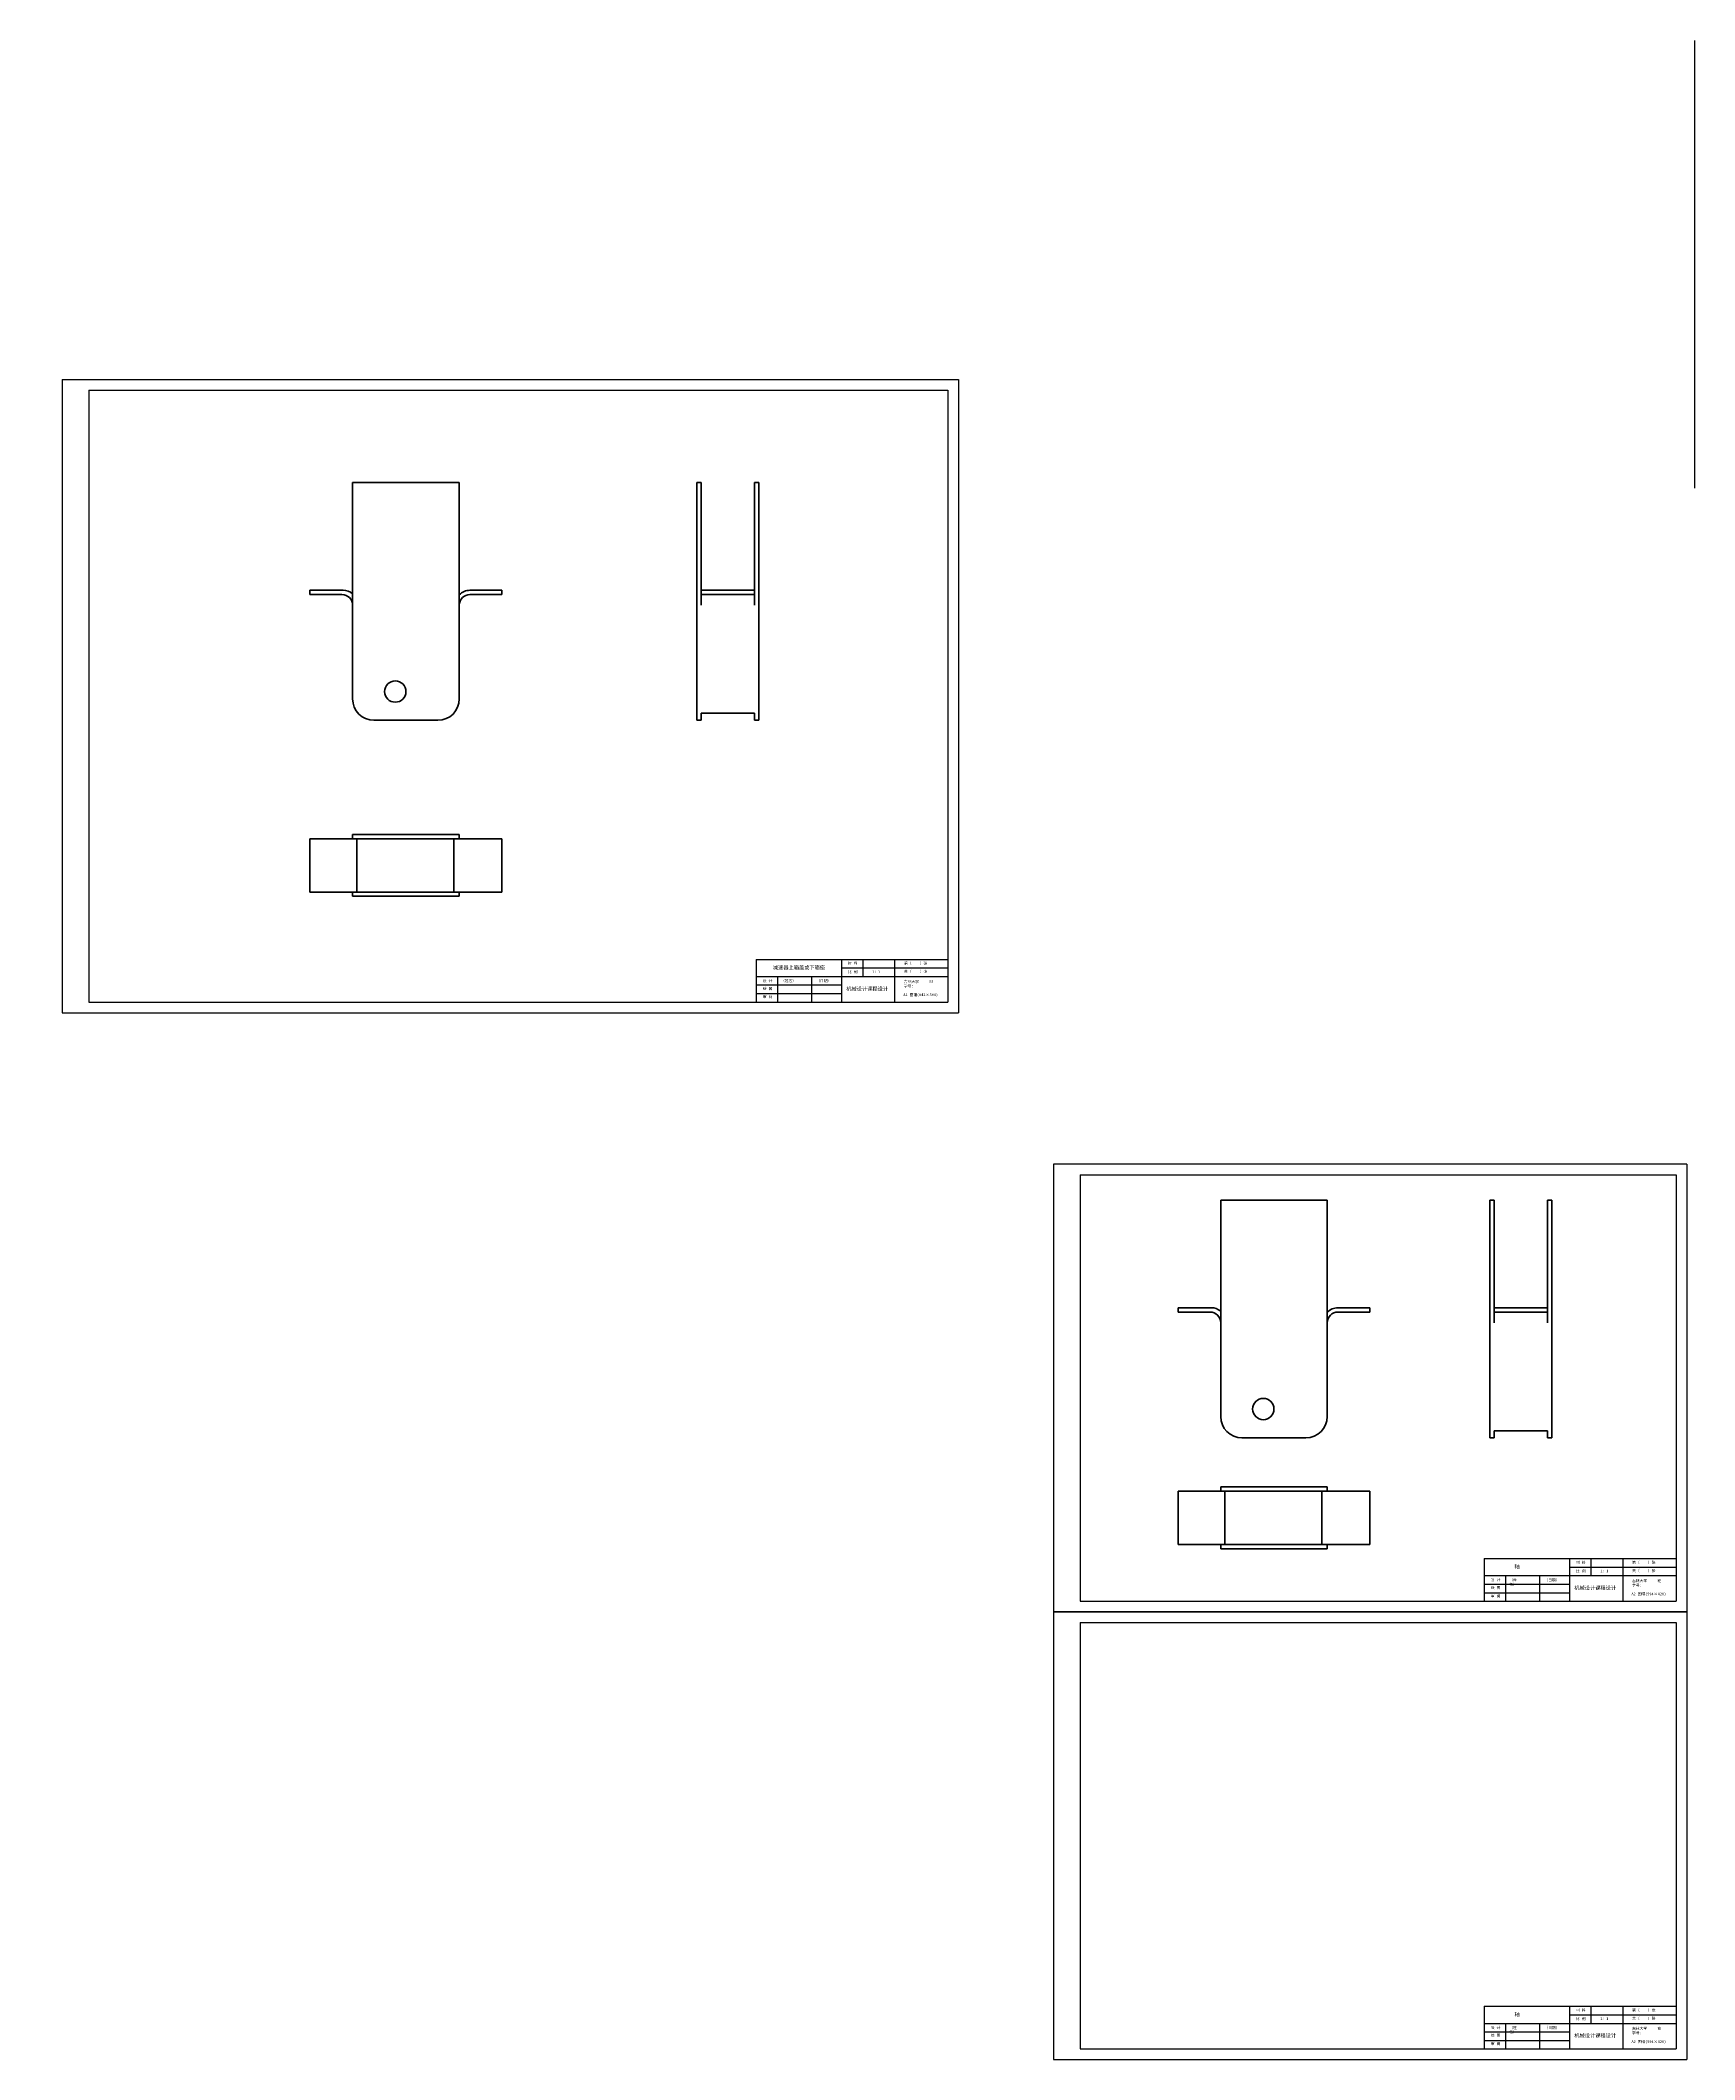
# Model space of a CAD drawing. Header units: millimetres. Extents: x -4667 to 8941, y -1665 to 5310.
# Drawn here: x 2048 to 3599, y 2921 to 4815 of the extents above; entities that cross this region are included whole.
import ezdxf

# ---------------------------------------------------------------- set-up
doc = ezdxf.new("R2010")
doc.units = ezdxf.units.MM
for name, color, linetype in [('尺寸', 4, 'CONTINUOUS'), ('文字', 3, 'CONTINUOUS'), ('细实线', 3, 'CONTINUOUS')]:
    doc.layers.add(name, color=color, linetype=linetype)
doc.layers.add('粗实线', color=2, linetype='CONTINUOUS', lineweight=30)
doc.styles.get("Standard").update_dxf_attribs({"font": '', "height": 3.5})
doc.styles.get('Standard').set_extended_font_data('SimSun')

msp = doc.modelspace()

# ---------------------------------------------------------------- linework, layer by layer
at = {"layer": '文字', "ltscale": 0.5}
for p, q in [((3592.1, 3761.2), (2998.1, 3761.2)), ((3592.1, 3341.2), (2998.1, 3341.2))]:
    msp.add_line(p, q, dxfattribs=at)
at = {"layer": '粗实线'}
for p, q in [((2093.1, 4487.3), (2899.1, 4487.3)), ((2093.1, 4487.3), (2093.1, 3913.3)), ((2899.1, 4487.3), (2899.1, 3913.3)), ((2719.1, 3953.3), (2899.1, 3953.3)), ((2719.1, 3953.3), (2719.1, 3913.3)), ((2799.1, 3953.3), (2799.1, 3913.3)), ((2819.1, 3953.3), (2819.1, 3937.3)), ((2849.1, 3953.3), (2849.1, 3913.3)), ((2719.1, 3937.3), (2899.1, 3937.3)), ((2739.1, 3937.3), (2739.1, 3913.3)), ((2771.1, 3937.3), (2771.1, 3913.3)), ((2093.1, 3913.3), (2899.1, 3913.3)), ((3023.1, 3751.2), (3023.1, 3351.2)), ((3582.1, 3751.2), (3582.1, 3351.2)), ((3402.1, 3391.2), (3582.1, 3391.2)), ((3402.1, 3391.2), (3402.1, 3351.2)), ((3482.1, 3391.2), (3482.1, 3351.2)), ((3502.1, 3391.2), (3502.1, 3375.2)), ((3532.1, 3391.2), (3532.1, 3351.2)), ((3402.1, 3375.2), (3582.1, 3375.2)), ((3422.1, 3375.2), (3422.1, 3351.2)), ((3454.1, 3375.2), (3454.1, 3351.2)), ((3023.1, 3351.2), (3582.1, 3351.2)), ((3023.1, 3331.2), (3023.1, 2931.2)), ((3582.1, 3331.2), (3582.1, 2931.2)), ((3402.1, 2971.2), (3582.1, 2971.2)), ((3402.1, 2971.2), (3402.1, 2931.2)), ((3402.1, 2955.2), (3582.1, 2955.2)), ((3422.1, 2955.2), (3422.1, 2931.2)), ((3454.1, 2955.2), (3454.1, 2931.2)), ((3482.1, 2971.2), (3482.1, 2931.2)), ((3502.1, 2971.2), (3502.1, 2955.2)), ((3532.1, 2971.2), (3532.1, 2931.2)), ((3023.1, 2931.2), (3582.1, 2931.2))]:
    msp.add_line(p, q, dxfattribs=at)
at = {"layer": '粗实线', "lineweight": 35}
for p, q in [((2340.7, 4400.6), (2440.7, 4400.6)), ((2340.7, 4197.6), (2340.7, 4400.6)), ((2440.7, 4400.6), (2440.7, 4197.6)), ((2663.7, 4197.6), (2663.7, 4400.6)), ((2667.7, 4299.6), (2667.7, 4400.6)), ((2717.7, 4299.6), (2717.7, 4400.6)), ((2721.7, 4197.6), (2721.7, 4400.6)), ((2331.7, 4299.6), (2300.7, 4299.6)), ((2330.7, 4295.6), (2300.7, 4295.6)), ((2450.7, 4299.6), (2480.7, 4299.6)), ((2450.7, 4295.6), (2480.7, 4295.6)), ((2667.7, 4299.6), (2717.7, 4299.6)), ((2717.7, 4295.6), (2667.7, 4295.6)), ((2663.7, 4177.6), (2663.7, 4197.6)), ((2721.7, 4177.6), (2721.7, 4197.6)), ((2420.7, 4177.6), (2360.7, 4177.6)), ((2717.7, 4184.4), (2667.7, 4184.4)), ((2330.7, 4066.5), (2300.7, 4066.5)), ((2300.7, 4066.5), (2300.7, 4016.5)), ((2440.7, 4070.5), (2340.7, 4070.5)), ((2440.7, 4066.5), (2340.7, 4066.5)), ((2344.7, 4066.5), (2344.7, 4016.5)), ((2435.7, 4066.5), (2435.7, 4016.5)), ((2449.7, 4066.5), (2480.7, 4066.5)), ((2480.7, 4016.5), (2480.7, 4066.5)), ((2330.7, 4016.5), (2300.7, 4016.5)), ((2440.7, 4016.5), (2340.7, 4016.5)), ((2449.7, 4016.5), (2480.7, 4016.5)), ((2440.7, 4012.5), (2340.7, 4012.5)), ((3154.9, 3727.5), (3254.9, 3727.5)), ((3154.9, 3524.5), (3154.9, 3727.5)), ((3254.9, 3727.5), (3254.9, 3524.5)), ((3407.4, 3524.5), (3407.4, 3727.5)), ((3411.4, 3626.5), (3411.4, 3727.5)), ((3461.4, 3626.5), (3461.4, 3727.5)), ((3465.4, 3524.5), (3465.4, 3727.5)), ((3145.9, 3626.5), (3114.9, 3626.5)), ((3144.9, 3622.5), (3114.9, 3622.5)), ((3264.9, 3626.5), (3294.9, 3626.5)), ((3264.9, 3622.5), (3294.9, 3622.5)), ((3411.4, 3626.5), (3461.4, 3626.5)), ((3461.4, 3622.5), (3411.4, 3622.5)), ((3407.4, 3504.5), (3407.4, 3524.5)), ((3465.4, 3504.5), (3465.4, 3524.5)), ((3234.9, 3504.5), (3174.9, 3504.5)), ((3461.4, 3511.2), (3411.4, 3511.2)), ((3144.9, 3454.5), (3114.9, 3454.5)), ((3114.9, 3454.5), (3114.9, 3404.5)), ((3254.9, 3458.5), (3154.9, 3458.5)), ((3254.9, 3454.5), (3154.9, 3454.5)), ((3158.9, 3454.5), (3158.9, 3404.5)), ((3249.9, 3454.5), (3249.9, 3404.5)), ((3263.9, 3454.5), (3294.9, 3454.5)), ((3294.9, 3404.5), (3294.9, 3454.5)), ((3144.9, 3404.5), (3114.9, 3404.5)), ((3254.9, 3404.5), (3154.9, 3404.5)), ((3254.9, 3400.5), (3154.9, 3400.5)), ((3263.9, 3404.5), (3294.9, 3404.5))]:
    msp.add_line(p, q, dxfattribs=at)
at = {"layer": '粗实线', "lineweight": 35, "ltscale": 0.1}
for p, q in [((2663.7, 4400.6), (2667.7, 4400.6)), ((2717.7, 4400.6), (2721.7, 4400.6)), ((2300.7, 4299.6), (2300.7, 4295.6)), ((2480.7, 4295.6), (2480.7, 4299.6)), ((2667.7, 4295.6), (2667.7, 4299.6)), ((2717.7, 4299.6), (2717.7, 4295.6)), ((2663.7, 4177.6), (2667.7, 4177.6)), ((2717.7, 4177.6), (2721.7, 4177.6)), ((2340.7, 4066.5), (2340.7, 4070.5)), ((2440.7, 4066.5), (2440.7, 4070.5)), ((2340.7, 4012.5), (2340.7, 4016.5)), ((2440.7, 4012.5), (2440.7, 4016.5)), ((3407.4, 3727.5), (3411.4, 3727.5)), ((3461.4, 3727.5), (3465.4, 3727.5)), ((3114.9, 3626.5), (3114.9, 3622.5)), ((3294.9, 3622.5), (3294.9, 3626.5)), ((3411.4, 3622.5), (3411.4, 3626.5)), ((3461.4, 3626.5), (3461.4, 3622.5)), ((3407.4, 3504.5), (3411.4, 3504.5)), ((3461.4, 3504.5), (3465.4, 3504.5)), ((3154.9, 3454.5), (3154.9, 3458.5)), ((3254.9, 3454.5), (3254.9, 3458.5)), ((3154.9, 3400.5), (3154.9, 3404.5)), ((3254.9, 3400.5), (3254.9, 3404.5))]:
    msp.add_line(p, q, dxfattribs=at)
at = {"layer": '粗实线', "lineweight": 35, "ltscale": 0.25}
for p, q in [((2667.7, 4295.6), (2667.7, 4285.6)), ((2717.7, 4285.6), (2717.7, 4295.6)), ((2340.7, 4066.5), (2330.7, 4066.5)), ((2330.7, 4016.5), (2340.7, 4016.5)), ((3411.4, 3622.5), (3411.4, 3612.5)), ((3461.4, 3612.5), (3461.4, 3622.5)), ((3154.9, 3454.5), (3144.9, 3454.5)), ((3144.9, 3404.5), (3154.9, 3404.5))]:
    msp.add_line(p, q, dxfattribs=at)
at = {"layer": '粗实线', "lineweight": 35, "ltscale": 0.169281}
for p, q in [((2667.7, 4184.4), (2667.7, 4177.6)), ((2717.7, 4177.6), (2717.7, 4184.4)), ((3411.4, 3511.2), (3411.4, 3504.5)), ((3461.4, 3504.5), (3461.4, 3511.2))]:
    msp.add_line(p, q, dxfattribs=at)
at = {"layer": '粗实线', "lineweight": 35, "ltscale": 0.225}
for p, q in [((2449.7, 4066.5), (2440.7, 4066.5)), ((2440.7, 4016.5), (2449.7, 4016.5)), ((3263.9, 3454.5), (3254.9, 3454.5)), ((3254.9, 3404.5), (3263.9, 3404.5))]:
    msp.add_line(p, q, dxfattribs=at)
at = {"layer": '粗实线', "ltscale": 0.5}
for p, q in [((3023.1, 3751.2), (3582.1, 3751.2)), ((3023.1, 3331.2), (3582.1, 3331.2))]:
    msp.add_line(p, q, dxfattribs=at)
at = {"layer": '粗实线', "lineweight": 35}
for centre in [(2380.7, 4204.6), (3194.9, 3531.5)]:
    msp.add_circle(centre, 10, dxfattribs=at)
for centre, radius, start, end in [((2330.7, 4285.6), 10, 0, 90), ((2331.7, 4285.6), 14, 49.9948, 90), ((2450.7, 4285.6), 14, 90, 135.5847), ((2450.7, 4285.6), 10, 90, 180), ((2360.7, 4197.6), 20, 180, 270), ((2420.7, 4197.6), 20, 270, 0), ((3144.9, 3612.5), 10, 0, 90), ((3145.9, 3612.5), 14, 49.9948, 90), ((3264.9, 3612.5), 14, 90, 135.5847), ((3264.9, 3612.5), 10, 90, 180), ((3174.9, 3524.5), 20, 180, 270), ((3234.9, 3524.5), 20, 270, 0)]:
    msp.add_arc(centre, radius, start, end, dxfattribs=at)
at = {"layer": '细实线'}
for p, q in [((3599.4, 4815.5), (3599.4, 4395.5)), ((2068.1, 4497.3), (2909.1, 4497.3)), ((2068.1, 4497.3), (2068.1, 3903.3)), ((2909.1, 4497.3), (2909.1, 3903.3)), ((2799.1, 3945.3), (2899.1, 3945.3)), ((2719.1, 3929.3), (2799.1, 3929.3)), ((2719.1, 3921.3), (2799.1, 3921.3)), ((2068.1, 3903.3), (2909.1, 3903.3)), ((2068.1, 3903.3), (2909.1, 3903.3)), ((2998.1, 3761.2), (2998.1, 3341.2)), ((3592.1, 3761.2), (3592.1, 3341.2)), ((3482.1, 3383.2), (3582.1, 3383.2)), ((3402.1, 3367.2), (3482.1, 3367.2)), ((3402.1, 3359.2), (3482.1, 3359.2)), ((2998.1, 3341.2), (3592.1, 3341.2)), ((2998.1, 3341.2), (2998.1, 2921.2)), ((3592.1, 3341.2), (3592.1, 2921.2)), ((3482.1, 2963.2), (3582.1, 2963.2)), ((3402.1, 2947.2), (3482.1, 2947.2)), ((3402.1, 2939.2), (3482.1, 2939.2)), ((2998.1, 2921.2), (3592.1, 2921.2))]:
    msp.add_line(p, q, dxfattribs=at)

# ---------------------------------------------------------------- texts
at = {"layer": '尺寸', "ltscale": 0.5, "insert": (2047.8, 3284.3), "char_height": 3.5, "attachment_point": 1}
msp.add_mtext('\\A1;', dxfattribs=at)
at = {"layer": '细实线', "attachment_point": 1}
for s, insert, char_height, width in [('  减速器上箱盖或下箱座', (2729.4, 3947.4), 3.5, 57.417), ('材 料', (2805.3, 3950.9), 2.5, 9.184), ('比 例', (2805.3, 3942.9), 2.5, 9.184), ('1：1', (2828.1, 3942.9), 2.5, 9.184), ('第（    ）张', (2857.8, 3950.9), 2.5, 28.552), ('共（    ）张', (2857.8, 3943.2), 2.5, 28.552), ('设 计', (2725.4, 3934.5), 2.5, 9.764), ('绘 图', (2725.4, 3927.2), 2.5, 9.764), ('（姓名）{\\fￋￎￌﾣﾤ|b0|i0|c134|p2; }', (2742.6, 3934.5), 2.5, 15.027), ('（日期）{\\fￋￎￌﾣﾤ|b0|i0|c134|p2; }', (2775.6, 3934.5), 2.5, 15.027), ('机械设计课程设计', (2803.7, 3927.5), 3.5, 41.8), (' A1 图幅(841×594)', (2855.3, 3921.4), 2.5, 42.323), ('吉林大学     班\\P学号：', (2857.8, 3933.7), 2.5, 38.367), ('审 阅', (2725.4, 3919.5), 2.5, 9.764), ('设 计', (3408.3, 3372.5), 2.5, 9.764), ('（姓 名）{\\fￋￎￌﾣﾤ|b0|i0|c134|p2; }', (3425.6, 3372.4), 2.5, 15.027), ('  轴', (3425, 3385.3), 3.5, 41.8), ('（日期）{\\fￋￎￌﾣﾤ|b0|i0|c134|p2; }', (3458.6, 3372.4), 2.5, 15.027), ('材 料', (3488.2, 3388.8), 2.5, 9.184), ('比 例', (3488.2, 3380.8), 2.5, 9.184), ('1：1', (3511.1, 3380.8), 2.5, 9.184), ('第（    ）张', (3540.8, 3388.8), 2.5, 28.552), ('共（    ）张', (3540.8, 3381.1), 2.5, 28.552), ('吉林大学     班\\P学号：', (3540.8, 3371.6), 2.5, 38.367), ('绘 图', (3408.3, 3365.2), 2.5, 9.764), ('审 阅', (3408.3, 3357.4), 2.5, 9.764), ('机械设计课程设计', (3486.6, 3365.5), 3.5, 41.8), (' A2 图幅(594×420)', (3538.3, 3359.3), 2.5, 42.323), ('  轴', (3425, 2965.3), 3.5, 41.8), ('材 料', (3488.2, 2968.8), 2.5, 9.184), ('比 例', (3488.2, 2960.8), 2.5, 9.184), ('1：1', (3511.1, 2960.8), 2.5, 9.184), ('第（    ）张', (3540.8, 2968.8), 2.5, 28.552), ('共（    ）张', (3540.8, 2961.1), 2.5, 28.552), ('设 计', (3408.3, 2952.5), 2.5, 9.764), ('绘 图', (3408.3, 2945.2), 2.5, 9.764), ('审 阅', (3408.3, 2937.4), 2.5, 9.764), ('（姓 名）{\\fￋￎￌﾣﾤ|b0|i0|c134|p2; }', (3425.6, 2952.4), 2.5, 15.027), ('（日期）{\\fￋￎￌﾣﾤ|b0|i0|c134|p2; }', (3458.6, 2952.4), 2.5, 15.027), ('机械设计课程设计', (3486.6, 2945.5), 3.5, 41.8), (' A2 图幅(594×420)', (3538.3, 2939.3), 2.5, 42.323), ('吉林大学     班\\P学号：', (3540.8, 2951.6), 2.5, 38.367)]:
    msp.add_mtext(s, dxfattribs=dict(at, insert=insert, char_height=char_height, width=width))

doc.saveas('drawing.dxf')
